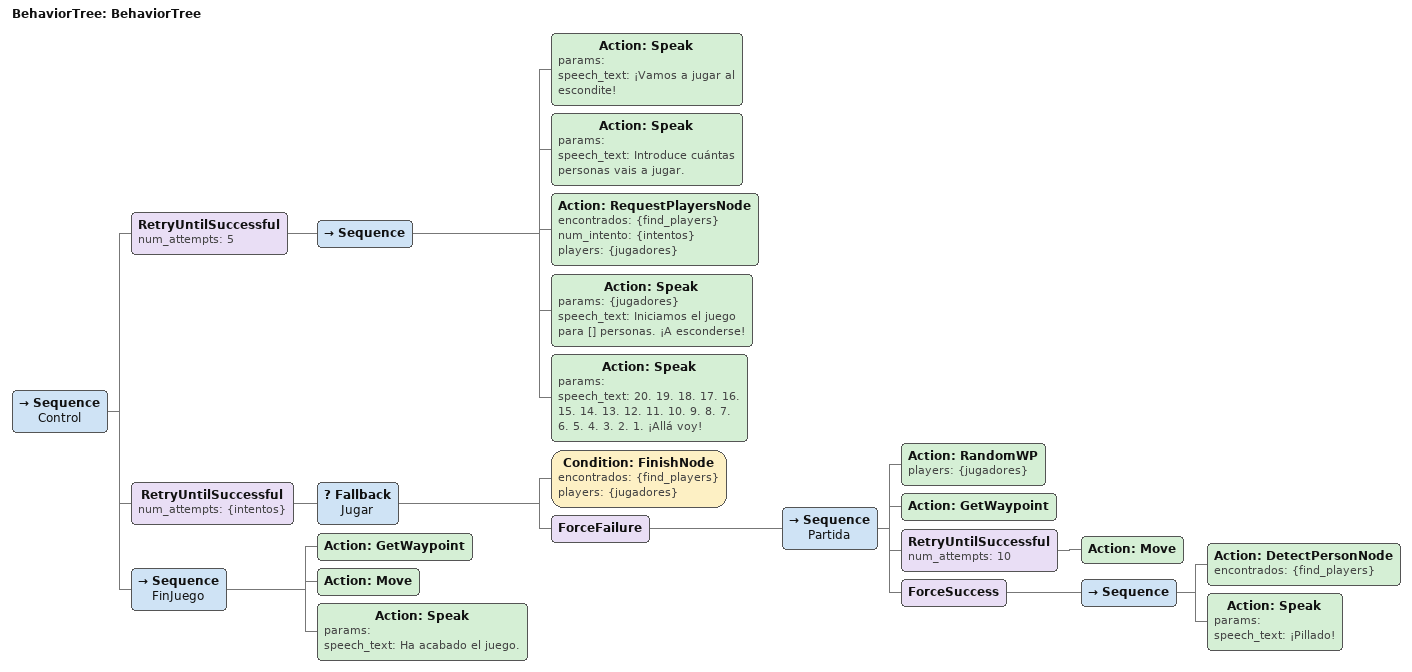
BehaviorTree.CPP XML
<?xml version="1.0"?>
<root main_tree_to_execute="BehaviorTree">
    <BehaviorTree ID="BehaviorTree">
        <Sequence name="Control">
            <RetryUntilSuccessful num_attempts="5">
                <Sequence>
                    <Action ID="Speak" params="" speech_text="¡Vamos a jugar al escondite!"/>
                    <Action ID="Speak" params="" speech_text="Introduce cuántas personas vais a jugar."/>
                    <Action ID="RequestPlayersNode" encontrados="{find_players}" num_intento="{intentos}" players="{jugadores}"/>
                    <Action ID="Speak" params="{jugadores}" speech_text="Iniciamos el juego para [] personas. ¡A esconderse!"/>
                    <Action ID="Speak" params="" speech_text="20. 19. 18. 17. 16. 15. 14. 13. 12. 11. 10. 9. 8. 7. 6. 5. 4. 3. 2. 1. ¡Allá voy!"/>
                </Sequence>
            </RetryUntilSuccessful>
            <RetryUntilSuccessful num_attempts="{intentos}">
                <Fallback name="Jugar">
                    <Condition ID="FinishNode" encontrados="{find_players}" players="{jugadores}"/>
                    <ForceFailure>
                        <Sequence name="Partida">
                            <Action ID="RandomWP" players="{jugadores}"/>
                            <Action ID="GetWaypoint"/>
                            <RetryUntilSuccessful num_attempts="10">
                                <Action ID="Move"/>
                            </RetryUntilSuccessful>
                            <ForceSuccess>
                                <Sequence>
                                    <Action ID="DetectPersonNode" encontrados="{find_players}"/>
                                    <Action ID="Speak" params="" speech_text="¡Pillado!"/>
                                </Sequence>
                            </ForceSuccess>
                        </Sequence>
                    </ForceFailure>
                </Fallback>
            </RetryUntilSuccessful>
            <Sequence name="FinJuego">
                <Action ID="GetWaypoint"/>
                <Action ID="Move"/>
                <Action ID="Speak" params="" speech_text="Ha acabado el juego."/>
            </Sequence>
        </Sequence>
    </BehaviorTree>
</root>
